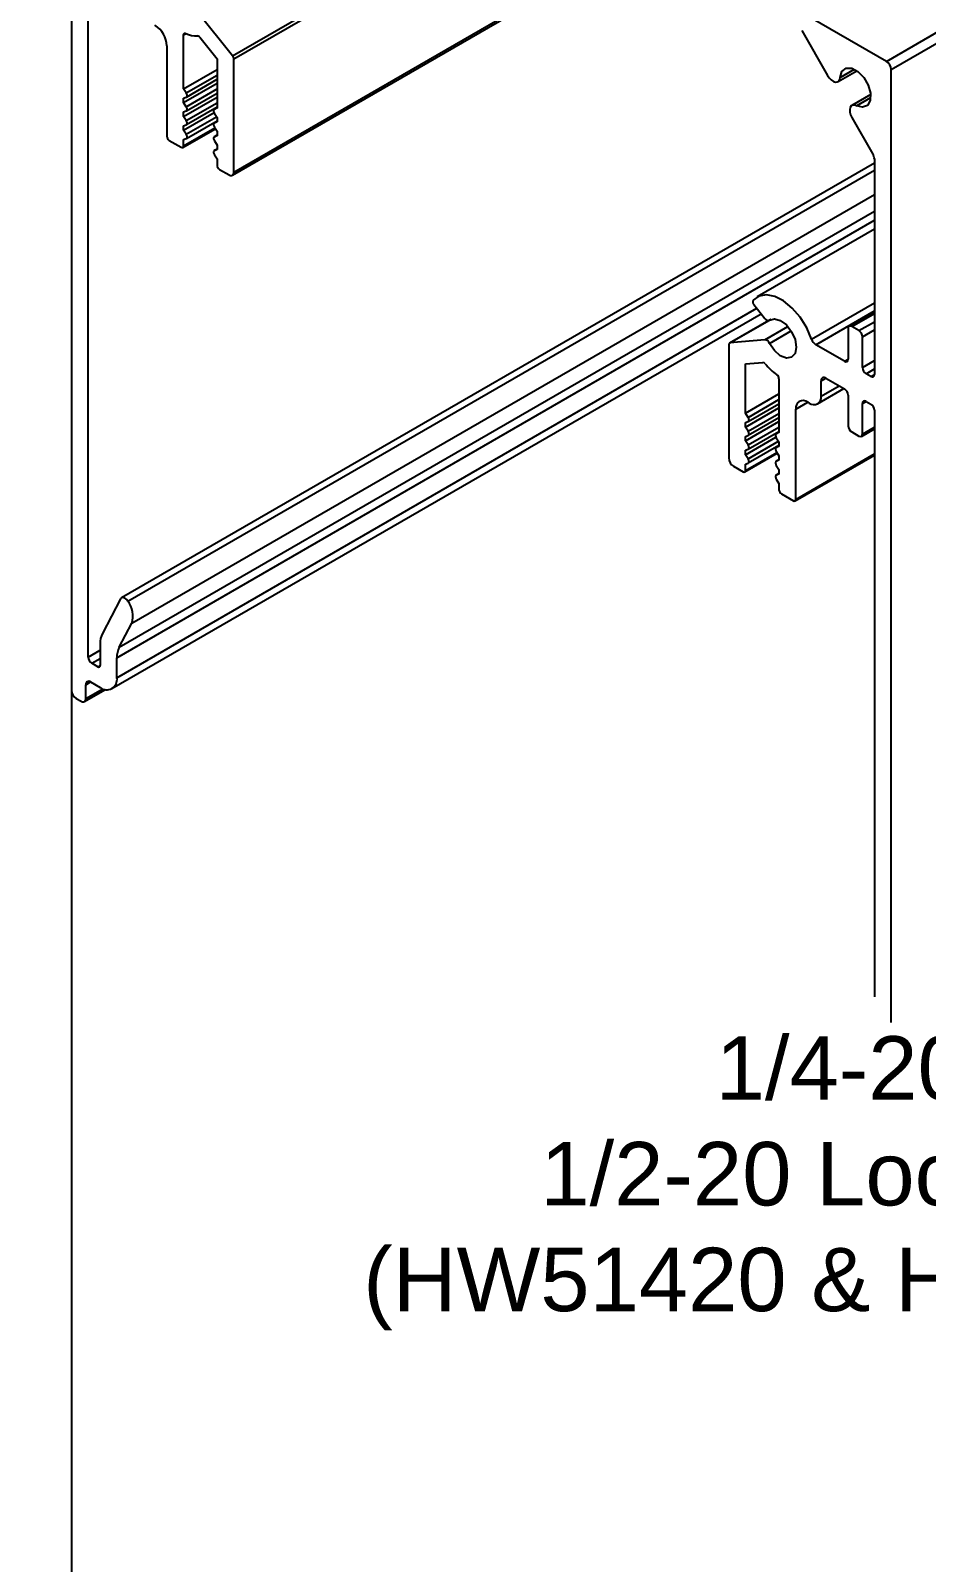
# Model space of a CAD drawing. Header units: inches. Extents: x -4.3 to 17.5, y -13.3 to 0.
# Drawn here: x -0.121 to 2.528, y -8.346 to -3.818 of the extents above; entities that cross this region are included whole.
import ezdxf
from ezdxf import colors
from ezdxf.entities.mleader import LeaderData, LeaderLine
from ezdxf.math import Vec2, Vec3

# ---------------------------------------------------------------- set-up
doc = ezdxf.new("R2010")
doc.units = ezdxf.units.IN
doc.header["$LTSCALE"] = 0.5
doc.header["$MEASUREMENT"] = 0
doc.layers.add('FAB DWG', color=221, linetype='CONTINUOUS')
doc.layers.add('Housing', color=150, linetype='CONTINUOUS')
doc.layers.add('Text-Unprinted', color=131, linetype='CONTINUOUS', plot=False)
doc.styles.get("Standard").update_dxf_attribs({"font": 'arial.ttf'})

msp = doc.modelspace()

# ---------------------------------------------------------------- linework, layer by layer
at = {"layer": 'Housing', "linetype": 'Continuous', "lineweight": 25, "transparency": 16777216}
for p, q in [((2.409466, -3.909144), (6.783788, -1.384673)), ((2.423609, -3.933639), (6.79793, -1.409168)), ((0, -2.534519), (0, -5.768021)), ((2.409466, -3.909144), (1.325162, -3.283188)), ((0.476551, -3.892762), (1.202509, -3.473675)), ((0.480087, -3.901874), (1.212169, -3.479252)), ((0.049498, -5.670031), (0.049498, -3.598654)), ((0.475944, -4.245875), (1.511509, -3.648055)), ((0.480087, -4.236718), (1.508388, -3.643092)), ((0.476551, -3.892762), (0.373081, -3.764046)), ((0.331594, -3.83121), (0.338732, -3.827089)), ((0.331594, -3.990136), (0.331594, -3.83121)), ((0.37962, -3.838181), (0.430589, -3.901586)), ((2.15912, -3.818397), (2.235742, -3.951111)), ((0.282097, -3.863577), (0.282097, -4.130586)), ((0.331594, -3.990136), (0.430589, -3.932988)), ((0.430589, -3.901586), (0.430589, -4.047285)), ((0.480087, -4.236718), (0.480087, -3.901874)), ((2.266741, -3.969008), (2.322561, -3.936784)), ((2.273108, -3.956569), (2.315065, -3.932348)), ((2.423609, -6.750293), (2.423609, -3.933639)), ((0.331594, -4.030964), (0.430589, -3.973815)), ((0.339465, -4.002306), (0.430589, -3.949701)), ((0.339919, -4.014598), (0.430589, -3.962255)), ((0.339465, -4.002306), (0.331594, -3.990136)), ((0.331594, -4.071791), (0.430589, -4.014642)), ((0.331594, -4.017899), (0.339465, -4.014816)), ((0.331594, -4.030964), (0.331594, -4.017899)), ((0.339465, -4.043133), (0.430589, -3.990528)), ((0.339919, -4.055425), (0.430589, -4.003082)), ((2.3633, -4.007363), (2.30749, -4.039582)), ((2.321442, -4.040287), (2.363391, -4.01607)), ((0.339465, -4.043133), (0.331594, -4.030964)), ((0.331594, -4.058726), (0.339465, -4.055643)), ((0.331594, -4.071791), (0.331594, -4.058726)), ((0.331594, -4.112618), (0.421524, -4.060702)), ((0.339465, -4.08396), (0.331594, -4.071791)), ((0.339464, -4.124787), (0.42924, -4.072961)), ((0.339465, -4.08396), (0.430589, -4.031355)), ((0.339919, -4.096252), (0.430589, -4.043909)), ((0.430589, -4.04578), (0.422264, -4.050586)), ((0.422719, -4.050368), (0.430589, -4.045824)), ((0.430589, -4.047285), (0.422719, -4.050368)), ((0.422719, -4.062878), (0.430589, -4.075047)), ((0.329523, -4.163739), (0.425654, -4.108243)), ((0.331594, -4.099553), (0.339465, -4.09647)), ((0.331594, -4.112618), (0.331594, -4.099553)), ((0.331594, -4.15916), (0.424061, -4.10578)), ((0.339464, -4.124787), (0.331594, -4.112618)), ((0.339919, -4.137079), (0.430589, -4.084736)), ((0.430589, -4.086607), (0.422264, -4.091413)), ((0.422719, -4.091195), (0.430589, -4.086651)), ((0.430589, -4.088112), (0.422719, -4.091195)), ((0.422719, -4.103705), (0.430589, -4.115874)), ((0.430589, -4.075047), (0.430589, -4.088112)), ((0.430589, -4.115874), (0.430589, -4.128939)), ((2.307489, -4.07538), (2.369969, -4.1836)), ((0.289168, -4.142834), (0.324523, -4.163244)), ((0.331594, -4.14038), (0.339465, -4.137297)), ((0.331594, -4.15916), (0.331594, -4.14038)), ((0.430589, -4.127434), (0.422264, -4.13224)), ((0.422719, -4.132022), (0.430589, -4.127478)), ((0.430589, -4.128939), (0.422719, -4.132022)), ((0.422719, -4.144532), (0.430589, -4.156701)), ((0.430589, -4.156701), (0.430589, -4.169766)), ((2.374111, -4.20982), (0.147951, -5.494955)), ((0.430589, -4.168261), (0.422264, -4.173067)), ((0.422719, -4.172849), (0.430589, -4.168305)), ((0.430589, -4.169766), (0.422719, -4.172849)), ((0.422719, -4.185359), (0.430589, -4.197529)), ((0.430589, -4.197529), (0.430589, -4.216309)), ((2.374111, -4.197538), (2.374111, -4.834475)), ((0.166942, -5.504861), (2.374111, -4.230689)), ((0.43766, -4.228556), (0.465944, -4.244885)), ((0.178411, -5.570024), (2.374111, -4.302473)), ((0.13435, -5.671803), (2.374111, -4.378816)), ((0.140975, -5.641119), (2.374111, -4.351957)), ((2.374111, -4.405402), (2.027281, -4.605623)), ((0.11985, -5.763313), (2.039367, -4.655199)), ((0.13435, -5.731264), (2.026366, -4.639026)), ((2.017731, -4.628284), (2.050528, -4.669082)), ((2.188194, -4.730142), (2.374111, -4.622814)), ((2.200938, -4.746752), (2.374111, -4.646782)), ((2.374111, -4.649108), (2.299437, -4.692216)), ((2.306936, -4.692959), (2.374111, -4.65418)), ((2.061613, -4.675143), (1.945594, -4.742119)), ((1.947058, -4.741667), (2.068743, -4.67142)), ((2.050528, -4.732416), (2.11838, -4.693245)), ((2.06333, -4.674528), (2.068643, -4.67146)), ((2.063842, -4.674188), (2.068373, -4.671573)), ((2.063842, -4.742683), (2.127688, -4.705826)), ((2.296329, -4.699084), (2.296329, -4.789572)), ((2.328149, -4.705205), (2.306936, -4.692959)), ((2.328149, -4.705205), (2.374111, -4.678672)), ((2.338756, -4.723576), (2.374111, -4.703166)), ((1.943522, -4.746698), (1.943522, -5.081541)), ((2.050528, -4.732416), (1.947058, -4.741667)), ((2.285723, -4.795697), (2.200938, -4.746752)), ((2.338756, -4.814065), (2.338756, -4.723576)), ((1.99302, -4.803558), (2.043989, -4.799001)), ((2.285723, -4.795697), (2.296329, -4.789574)), ((2.338756, -4.814065), (2.374111, -4.793654)), ((1.99302, -4.949257), (1.99302, -4.803558)), ((2.349362, -4.832436), (2.374111, -4.818148)), ((2.363505, -4.8406), (2.349362, -4.832436)), ((2.363505, -4.8406), (2.374111, -4.834477)), ((2.092015, -4.847479), (2.092015, -5.006406)), ((2.206108, -4.921503), (2.284156, -4.876447)), ((2.216465, -4.853701), (2.23061, -4.845535)), ((2.216465, -4.898611), (2.216465, -4.853701)), ((2.216465, -4.898611), (2.269507, -4.86799)), ((2.230608, -4.845534), (2.285723, -4.877351)), ((1.99302, -4.949257), (2.092015, -4.892108)), ((1.99302, -4.990084), (2.092015, -4.932936)), ((2.00089, -4.961427), (2.092015, -4.908822)), ((2.001344, -4.973718), (2.092015, -4.921376)), ((2.141512, -4.936995), (2.176873, -4.916581)), ((2.176867, -4.916578), (2.18111, -4.919027)), ((2.296329, -4.895723), (2.296329, -4.986211)), ((2.338756, -4.920215), (2.349364, -4.914091)), ((2.338756, -5.010703), (2.338756, -4.920215)), ((2.349362, -4.91409), (2.363505, -4.922254)), ((2.00089, -4.961427), (1.99302, -4.949257)), ((1.99302, -5.030911), (2.092015, -4.973763)), ((1.99302, -4.977019), (2.00089, -4.973937)), ((1.99302, -4.990084), (1.99302, -4.977019)), ((2.00089, -5.002254), (2.092015, -4.949649)), ((2.001344, -5.014545), (2.092015, -4.962203)), ((2.141512, -5.204004), (2.141512, -4.936995)), ((2.374111, -4.940625), (2.374111, -6.674318)), ((2.00089, -5.002254), (1.99302, -4.990084)), ((1.99302, -5.017846), (2.00089, -5.014764)), ((1.99302, -5.030911), (1.99302, -5.017846)), ((1.99302, -5.071738), (2.08295, -5.019823)), ((2.00089, -5.043081), (2.092015, -4.990476)), ((2.001344, -5.055372), (2.092015, -5.00303)), ((2.092015, -5.004901), (2.08369, -5.009707)), ((2.084144, -5.009488), (2.092015, -5.004945)), ((2.092015, -5.006406), (2.084144, -5.009488)), ((2.084144, -5.021998), (2.092015, -5.034168)), ((2.306936, -5.004582), (2.328149, -5.016828)), ((2.335649, -5.017571), (2.374111, -4.995367)), ((2.338756, -5.010703), (2.374111, -4.990293)), ((1.990948, -5.122859), (2.087079, -5.067364)), ((2.00089, -5.043081), (1.99302, -5.030911)), ((1.99302, -5.058673), (2.00089, -5.055591)), ((1.99302, -5.071738), (1.99302, -5.058673)), ((1.99302, -5.118281), (2.085487, -5.064901)), ((2.00089, -5.083908), (2.090665, -5.032082)), ((2.001344, -5.096199), (2.092015, -5.043857)), ((2.092015, -5.045728), (2.08369, -5.050534)), ((2.084144, -5.050315), (2.092015, -5.045772)), ((2.092015, -5.047233), (2.084144, -5.050315)), ((2.084144, -5.062825), (2.092015, -5.074995)), ((2.092015, -5.034168), (2.092015, -5.047233)), ((2.141512, -5.204004), (2.374111, -5.069727)), ((1.957664, -5.106036), (1.985949, -5.122364)), ((2.00089, -5.083908), (1.99302, -5.071738)), ((1.99302, -5.099501), (2.00089, -5.096418)), ((1.99302, -5.118281), (1.99302, -5.099501)), ((2.092015, -5.086555), (2.08369, -5.091361)), ((2.084144, -5.091142), (2.092015, -5.086599)), ((2.092015, -5.08806), (2.084144, -5.091142)), ((2.084144, -5.103652), (2.092015, -5.115822)), ((2.092015, -5.074995), (2.092015, -5.08806)), ((2.092015, -5.115822), (2.092015, -5.128887)), ((2.139441, -5.208582), (2.374111, -5.07311)), ((2.092015, -5.127382), (2.08369, -5.132188)), ((2.084144, -5.131969), (2.092015, -5.127426)), ((2.092015, -5.128887), (2.084144, -5.131969)), ((2.084144, -5.144479), (2.092015, -5.156649)), ((2.092015, -5.156649), (2.092015, -5.17543)), ((2.099086, -5.187677), (2.134441, -5.208087)), ((0.145134, -5.497975), (0.091478, -5.599873)), ((0.140975, -5.641119), (0.178411, -5.570024)), ((0.049498, -5.670031), (0.084853, -5.649621)), ((0.084853, -5.630557), (0.084853, -5.694524)), ((0.060104, -5.688403), (0.084853, -5.674115)), ((0.077782, -5.698608), (0.060104, -5.688403)), ((0.077782, -5.698608), (0.084853, -5.694526)), ((0.13435, -5.731264), (0.13435, -5.671803)), ((0.042426, -5.751686), (0.056571, -5.74352)), ((0.056568, -5.743519), (0.084853, -5.759847)), ((0.014142, -5.792516), (0.028284, -5.80068)), ((0.038283, -5.80167), (0.100246, -5.765899)), ((0.042426, -5.792513), (0.042426, -5.751686)), ((0.042426, -5.792513), (0.092531, -5.763588))]:
    msp.add_line(p, q, dxfattribs=at)
at = {"layer": 'Housing', "linetype": 'Continuous', "lineweight": 25, "transparency": 16777216, "flags": 128}
for points in [[(0.331594, -3.83121), (0.33171, -3.829807), (0.332053, -3.828582), (0.332612, -3.827577), (0.333369, -3.826825), (0.334299, -3.826349), (0.335372, -3.826165), (0.336552, -3.82628), (0.337802, -3.826689)], [(2.273108, -3.956569), (2.278239, -3.9388), (2.29018, -3.92912), (2.3069, -3.929175), (2.325552, -3.938957), (2.34296, -3.9568), (2.356163, -3.979668), (2.362912, -4.003667), (2.362058, -4.024712), (2.353748, -4.039222), (2.339395, -4.044726), (2.321442, -4.040287)], [(2.235742, -3.951111), (2.240739, -3.958315), (2.246587, -3.964208), (2.252812, -3.968315), (2.258911, -3.970301), (2.264387, -3.970005), (2.268798, -3.967453), (2.271786, -3.962849), (2.273108, -3.956569)], [(0.339465, -4.014816), (0.340529, -4.014147), (0.341328, -4.013088), (0.341823, -4.01169), (0.34199, -4.010019), (0.341823, -4.008155), (0.341328, -4.006186), (0.340529, -4.004205), (0.339465, -4.002306)], [(0.339465, -4.055643), (0.340529, -4.054974), (0.341328, -4.053915), (0.341823, -4.052517), (0.34199, -4.050846), (0.341823, -4.048982), (0.341328, -4.047013), (0.340529, -4.045032), (0.339465, -4.043133)], [(0.422719, -4.050368), (0.421654, -4.051037), (0.420855, -4.052096), (0.42036, -4.053494), (0.420193, -4.055165), (0.42036, -4.057029), (0.420855, -4.058998), (0.421654, -4.060979), (0.422719, -4.062878)], [(2.321442, -4.040287), (2.315343, -4.038293), (2.309863, -4.038579), (2.305447, -4.041123), (2.302454, -4.045719), (2.301125, -4.051994), (2.301568, -4.059439), (2.303749, -4.067451), (2.307489, -4.07538)], [(0.339465, -4.09647), (0.340529, -4.095801), (0.341328, -4.094742), (0.341823, -4.093344), (0.34199, -4.091673), (0.341823, -4.089809), (0.341328, -4.08784), (0.340529, -4.085859), (0.339465, -4.08396)], [(0.422719, -4.091195), (0.421654, -4.091864), (0.420855, -4.092923), (0.42036, -4.094321), (0.420193, -4.095992), (0.42036, -4.097856), (0.420855, -4.099825), (0.421654, -4.101806), (0.422719, -4.103705)], [(0.339465, -4.137297), (0.340529, -4.136628), (0.341328, -4.135569), (0.341823, -4.134171), (0.34199, -4.1325), (0.341823, -4.130636), (0.341328, -4.128667), (0.340529, -4.126686), (0.339464, -4.124787)], [(0.422719, -4.132022), (0.421654, -4.132691), (0.420855, -4.13375), (0.42036, -4.135148), (0.420193, -4.136819), (0.42036, -4.138683), (0.420855, -4.140652), (0.421654, -4.142633), (0.422719, -4.144532)], [(0.422719, -4.172849), (0.421654, -4.173518), (0.420855, -4.174577), (0.42036, -4.175975), (0.420193, -4.177646), (0.42036, -4.17951), (0.420855, -4.181479), (0.421654, -4.18346), (0.422719, -4.185359)], [(2.188194, -4.730142), (2.173903, -4.696659), (2.154446, -4.665322), (2.131147, -4.638264), (2.105593, -4.617328), (2.079523, -4.60394), (2.054713, -4.599011), (2.032852, -4.602877), (2.01543, -4.615275)], [(2.050528, -4.669082), (2.052183, -4.670932), (2.053946, -4.672502), (2.055765, -4.673747), (2.057587, -4.674629), (2.059356, -4.675124), (2.06102, -4.675215), (2.062531, -4.6749), (2.063842, -4.674188)], [(2.063842, -4.674188), (2.078273, -4.669748), (2.095891, -4.674736), (2.113853, -4.688348), (2.129261, -4.708387), (2.139628, -4.731619), (2.14328, -4.754294), (2.139628, -4.772752), (2.129261, -4.784015), (2.113853, -4.786264), (2.095891, -4.779137), (2.078273, -4.763784), (2.063842, -4.742683)], [(2.00089, -4.973937), (2.001955, -4.973267), (2.002753, -4.972208), (2.003248, -4.97081), (2.003416, -4.96914), (2.003248, -4.967276), (2.002753, -4.965307), (2.001955, -4.963326), (2.00089, -4.961427)], [(2.00089, -5.014764), (2.001955, -5.014094), (2.002753, -5.013035), (2.003248, -5.011637), (2.003416, -5.009967), (2.003248, -5.008103), (2.002753, -5.006134), (2.001955, -5.004153), (2.00089, -5.002254)], [(2.084144, -5.009488), (2.08308, -5.010158), (2.082281, -5.011217), (2.081786, -5.012615), (2.081618, -5.014285), (2.081786, -5.016149), (2.082281, -5.018118), (2.08308, -5.020099), (2.084144, -5.021998)], [(2.00089, -5.055591), (2.001955, -5.054921), (2.002753, -5.053862), (2.003248, -5.052465), (2.003416, -5.050794), (2.003248, -5.04893), (2.002753, -5.046961), (2.001955, -5.04498), (2.00089, -5.043081)], [(2.084144, -5.050315), (2.08308, -5.050985), (2.082281, -5.052044), (2.081786, -5.053442), (2.081618, -5.055112), (2.081786, -5.056976), (2.082281, -5.058945), (2.08308, -5.060926), (2.084144, -5.062825)], [(2.00089, -5.096418), (2.001955, -5.095748), (2.002753, -5.094689), (2.003248, -5.093292), (2.003416, -5.091621), (2.003248, -5.089757), (2.002753, -5.087788), (2.001955, -5.085807), (2.00089, -5.083908)], [(2.084144, -5.091142), (2.08308, -5.091812), (2.082281, -5.092871), (2.081786, -5.094269), (2.081618, -5.095939), (2.081786, -5.097803), (2.082281, -5.099773), (2.08308, -5.101754), (2.084144, -5.103652)], [(2.084144, -5.131969), (2.08308, -5.132639), (2.082281, -5.133698), (2.081786, -5.135096), (2.081618, -5.136766), (2.081786, -5.13863), (2.082281, -5.1406), (2.08308, -5.142581), (2.084144, -5.144479)], [(0.166942, -5.504861), (0.164243, -5.501283), (0.161218, -5.498273), (0.158024, -5.495988), (0.154827, -5.494545), (0.151791, -5.49402), (0.149074, -5.494439), (0.146816, -5.49578), (0.145134, -5.497975)]]:
    msp.add_lwpolyline(points, dxfattribs=at)
at = {"layer": 'Housing', "linetype": 'Continuous', "lineweight": 25, "transparency": 16777216}
for centre, radius, start, end in [((0.205336, -3.86707), 0.07684, 2.605468, 57.394522), ((0.371502, -3.753723), 0.080373, 245.209824, 270.890656), ((0.371854, -3.843399), 0.009356, 33.897959, 84.497567), ((0.464754, -3.902581), 0.015349, 2.639439, 39.772151), ((2.392904, -3.935036), 0.030736, 2.604843, 57.395008), ((0.297449, -4.129887), 0.015368, 182.605492, 237.394343), ((0.327283, -4.15986), 0.004367, 230.796725, 9.214098), ((2.345272, -4.198524), 0.028856, 1.956503, 31.143727), ((0.445941, -4.21561), 0.015368, 182.605477, 237.394542), ((0.471465, -4.238116), 0.008734, 230.796708, 9.213995), ((2.025632, -4.620178), 0.011319, 154.333175, 225.733446), ((2.302796, -4.698035), 0.006551, 50.796717, 189.214049), ((2.315728, -4.724624), 0.023052, 2.605482, 57.394482), ((1.947863, -4.745991), 0.004398, 100.546787, 189.251906), ((2.048542, -4.748758), 0.016463, 21.657449, 83.071316), ((2.217724, -4.720678), 0.03101, 197.770505, 237.227462), ((2.043512, -4.807923), 0.008935, 34.701092, 86.940804), ((2.289863, -4.790621), 0.006551, 230.796713, 9.214037), ((2.200226, -4.679438), 0.193747, 219.561222, 233.803417), ((2.076446, -4.848255), 0.015588, 2.853998, 53.092861), ((2.225087, -4.852302), 0.008734, 50.796696, 189.214034), ((2.361784, -4.813017), 0.023052, 182.605477, 237.394522), ((2.367645, -4.835524), 0.006551, 230.795392, 9.213952), ((2.273301, -4.89677), 0.023052, 2.605462, 57.394523), ((2.163066, -4.933499), 0.021835, 50.796724, 189.214038), ((2.194912, -4.902107), 0.021835, 230.796714, 9.214033), ((2.345222, -4.919166), 0.006551, 50.796681, 189.214032), ((2.351083, -4.941673), 0.023052, 2.605463, 57.394521), ((2.319358, -4.985163), 0.023052, 182.605481, 237.394495), ((2.33229, -5.011752), 0.006551, 230.796707, 9.213989), ((1.974226, -5.080144), 0.030736, 182.605479, 237.394516), ((1.988709, -5.11898), 0.004367, 230.796725, 9.214097), ((2.107367, -5.174731), 0.015368, 182.605478, 237.394528), ((2.137201, -5.204703), 0.004367, 230.796728, 9.214118), ((0.111385, -5.548231), 0.07048, 341.98817, 37.976607), ((0.150853, -5.62875), 0.066025, 154.064124, 181.568246), ((0.200351, -5.669996), 0.066025, 154.064191, 181.56823), ((0.072526, -5.668983), 0.023052, 182.605231, 237.394541), ((0.080542, -5.695223), 0.004367, 230.796646, 9.214026), ((0.051048, -5.750287), 0.008734, 50.796959, 189.214115), ((0.104175, -5.736159), 0.03057, 230.796959, 9.214184), ((0.030704, -5.766623), 0.030736, 182.605478, 237.394522), ((0.033805, -5.793911), 0.008734, 230.796614, 9.213417)]:
    msp.add_arc(centre, radius, start, end, dxfattribs=at)
at = {"layer": 'Text-Unprinted', "ltscale": 0.5, "transparency": 16777216}
msp.add_lwpolyline([(17.09308, 0), (0, 0), (0, -13.277241), (17.09308, -13.277241)], close=True, dxfattribs=at)

# ---------------------------------------------------------------- leaders
at = {"layer": 'FAB DWG', "ltscale": 0.5, "transparency": 16777216}
ml = msp.add_multileader_mtext('Standard', dxfattribs=at)
ml.set_content('\\A1;1/4-20 x {\\H1x;1}" Bolt \\P1/2-20 Locknut (X2)\\P(HW51420 & HW01020)', color=256)
ml.set_leader_properties()
ml.build(insert=Vec2(0, 0))
ml.multileader.update_dxf_attribs({"dogleg_length": 0.36, "arrow_head_size": 0.1875})
ctx = ml.context
ctx.base_point, ctx.char_height, ctx.arrow_head_size, ctx.landing_gap_size, ctx.plane_origin = Vec3(0.797673, -6.912042), 0.1875, 0.1875, 0.09, Vec3(-6.422219, -14.22827)
ctx.text_align_type = 2
notes = []
notes.append((ctx, [(1, (1, 1, 0), (4.226616, -6.912042), (-1, 0), 0.45, [(1, [(5.219712, -5.688305), (3.117482, -4.328646)], 0, [])])]))
ctx.mtext.insert, ctx.mtext.width, ctx.mtext.alignment, ctx.mtext.flow_direction = Vec3(3.686616, -6.79073), 7.5887251, 3, 5
for ctx, leaders in notes:
    for number, flags, end, landing, length, lines in leaders:
        leader = LeaderData()
        leader.index, (leader.has_last_leader_line, leader.has_dogleg_vector, leader.attachment_direction) = number, flags
        leader.last_leader_point, leader.dogleg_vector, leader.dogleg_length = Vec3(end), Vec3(landing), length
        for number, points, colour, breaks in lines:
            line = LeaderLine()
            line.index, line.vertices, line.color, line.breaks = number, Vec3.list(points), colors.encode_raw_color(colour), breaks
            leader.lines.append(line)
        ctx.leaders.append(leader)

doc.saveas('drawing.dxf')
